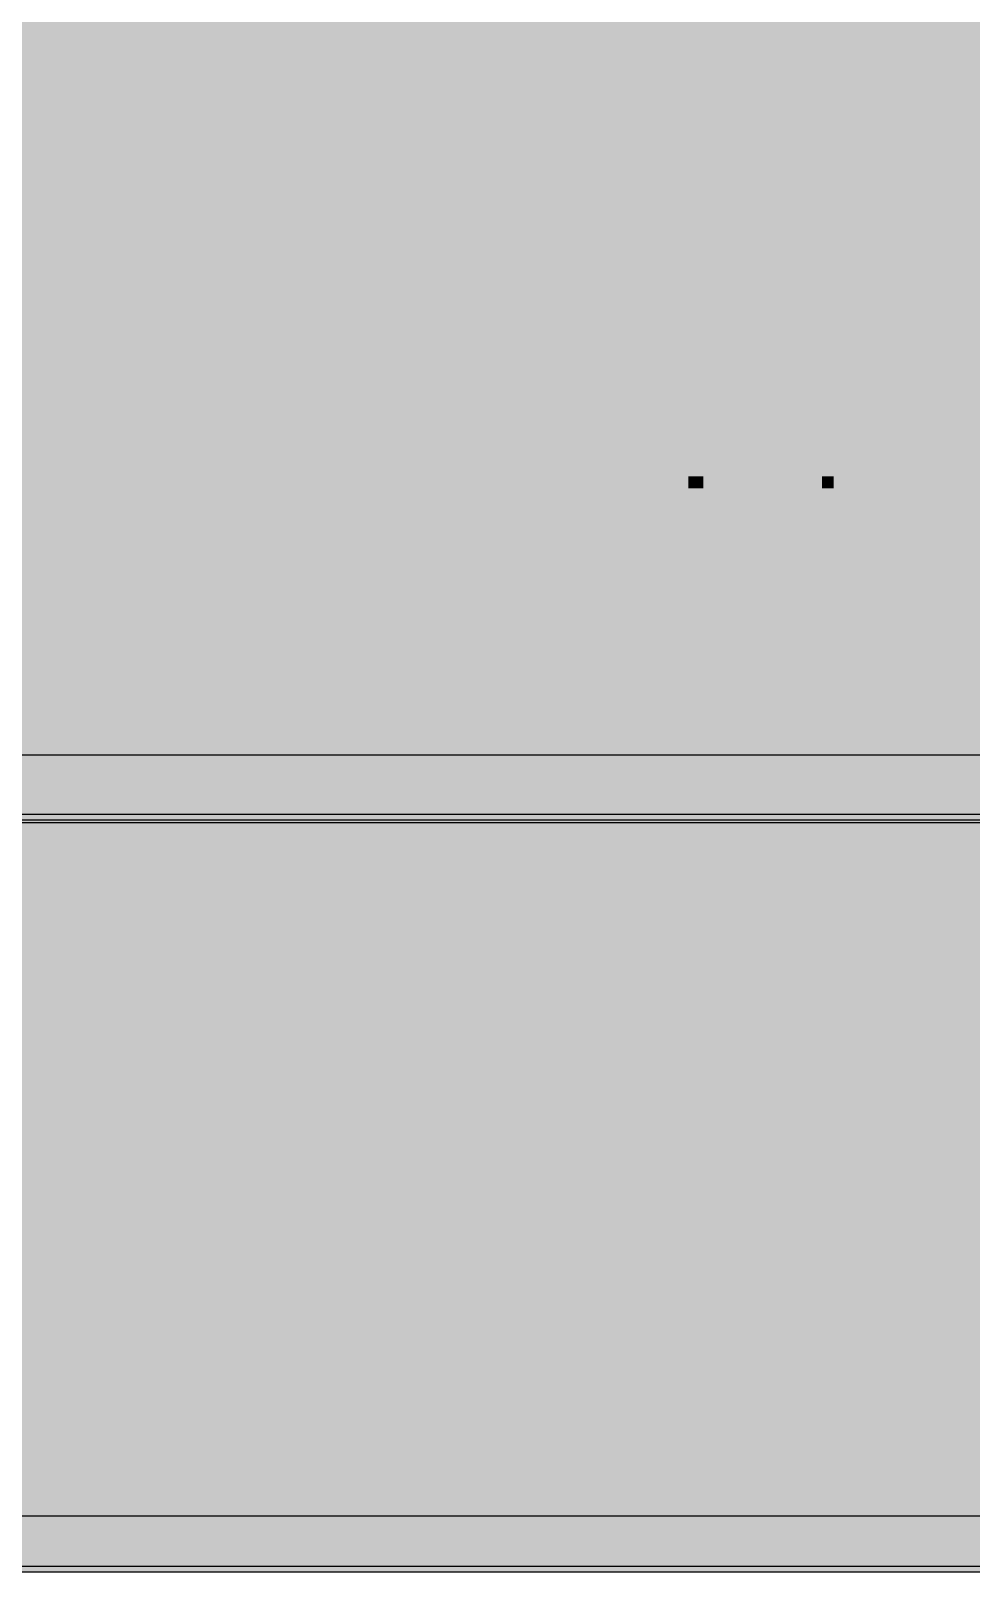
# Model space of a CAD drawing. Header units: millimetres. Extents: x 0 to 966, y -664 to 90.
# Drawn here: x 577.16 to 605.15, y -520 to -474.12 of the extents above; entities that cross this region are included whole.
import ezdxf

# ---------------------------------------------------------------- set-up
doc = ezdxf.new("R2010")
doc.units = ezdxf.units.MM
for name, color, linetype in [('HDL_BODY', 7, 'Continuous'), ('HDL_DETAIL', 7, 'Continuous'), ('HDL_PRINT', 7, 'Continuous')]:
    doc.layers.add(name, color=color, linetype=linetype)

# ---------------------------------------------------------------- blocks, each defined once
blk = doc.blocks.new('M_DA6.10.1_FRONT')
at = {"layer": 'HDL_BODY', "true_color": 0x202126}
blk.add_hatch(color=250, dxfattribs=at).paths.add_polyline_path([(0, 0), (144, 0), (144, 90), (0, 90)])
at = {"layer": 'HDL_BODY', "true_color": 0x2a2a30}
blk.add_hatch(color=250, dxfattribs=at).paths.add_polyline_path([(0.4, 20.52), (143.6, 20.52), (143.6, 68.31), (0.4, 68.31)])
at = {"layer": 'HDL_BODY', "true_color": 0x23242a}
blk.add_hatch(color=250, dxfattribs=at).paths.add_polyline_path([(0.4, 0.5), (143.6, 0.5), (143.6, 19.8), (0.4, 19.8)])
at = {"layer": 'HDL_PRINT', "true_color": 0xdee1e9}
for points in [[(88.005, 32.264), (88.005, 34.29), (88.535, 34.29), (88.975, 32.88), (89.327, 34.29), (89.946, 34.29), (89.946, 32.264), (89.505, 32.264), (89.505, 33.85), (89.151, 32.264), (88.711, 32.264), (88.359, 33.85), (88.359, 32.264), (88.005, 32.264)], [(90.121, 32.264), (90.651, 34.29), (90.916, 34.29), (90.386, 32.264), (90.121, 32.264)], [(98.41, 32.264), (98.058, 32.264), (98.058, 33.76), (98, 33.705), (97.941, 33.655), (97.882, 33.61), (97.823, 33.57), (97.764, 33.533), (97.705, 33.5), (97.646, 33.468), (97.587, 33.438), (97.529, 33.409), (97.529, 33.76), (97.566, 33.79), (97.609, 33.813), (97.656, 33.832), (97.706, 33.85), (97.755, 33.867), (97.802, 33.886), (97.846, 33.909), (97.883, 33.939), (97.915, 33.975), (97.948, 34.018), (97.981, 34.064), (98.014, 34.113), (98.047, 34.162), (98.08, 34.209), (98.112, 34.253), (98.145, 34.29), (98.41, 34.29), (98.41, 32.264)], [(102.38, 32.264), (101.936, 32.264), (101.936, 33.76), (101.904, 33.705), (101.867, 33.655), (101.823, 33.61), (101.776, 33.57), (101.725, 33.533), (101.67, 33.5), (101.614, 33.468), (101.555, 33.438), (101.496, 33.409), (101.496, 33.76), (101.534, 33.794), (101.572, 33.819), (101.61, 33.84), (101.648, 33.859), (101.686, 33.88), (101.724, 33.905), (101.761, 33.939), (101.823, 33.975), (101.876, 34.018), (101.922, 34.064), (101.959, 34.113), (101.988, 34.162), (102.009, 34.209), (102.021, 34.253), (102.026, 34.29), (102.38, 34.29), (102.38, 32.264)], [(96.734, 32.616), (97.175, 32.616), (97.175, 32.264), (96.734, 32.264), (96.734, 32.616)], [(100.704, 32.616), (101.057, 32.616), (101.057, 32.264), (100.704, 32.264), (100.704, 32.616)], [(89.151, 31.029), (89.327, 31.029), (89.327, 30.059), (89.327, 29.994), (89.327, 29.929), (89.327, 29.866), (89.327, 29.806), (89.327, 29.75), (89.327, 29.7), (89.327, 29.656), (89.327, 29.619), (89.289, 29.581), (89.252, 29.543), (89.214, 29.505), (89.177, 29.467), (89.139, 29.429), (89.102, 29.391), (89.065, 29.354), (89.027, 29.325), (88.983, 29.303), (88.932, 29.287), (88.876, 29.276), (88.816, 29.27), (88.753, 29.266), (88.688, 29.265), (88.621, 29.265), (88.579, 29.265), (88.529, 29.267), (88.475, 29.272), (88.419, 29.282), (88.364, 29.298), (88.313, 29.321), (88.27, 29.354), (88.232, 29.391), (88.194, 29.429), (88.156, 29.467), (88.119, 29.505), (88.081, 29.543), (88.043, 29.581), (88.005, 29.619), (88.001, 29.656), (87.991, 29.7), (87.977, 29.75), (87.961, 29.806), (87.944, 29.866), (87.93, 29.929), (87.92, 29.994), (87.916, 30.059), (87.916, 31.029), (88.181, 31.029), (88.181, 30.059), (88.181, 29.989), (88.183, 29.928), (88.188, 29.874), (88.197, 29.827), (88.213, 29.784), (88.237, 29.744), (88.27, 29.705), (88.27, 29.669), (88.273, 29.641), (88.281, 29.619), (88.297, 29.596), (88.322, 29.568), (88.359, 29.53), (88.403, 29.53), (88.446, 29.53), (88.49, 29.53), (88.534, 29.53), (88.578, 29.53), (88.621, 29.53), (88.688, 29.53), (88.752, 29.531), (88.812, 29.535), (88.865, 29.541), (88.91, 29.552), (88.945, 29.567), (88.967, 29.59), (88.975, 29.619), (89.005, 29.648), (89.034, 29.679), (89.061, 29.713), (89.085, 29.751), (89.107, 29.795), (89.125, 29.847), (89.139, 29.907), (89.148, 29.977), (89.151, 30.059), (89.151, 31.029)], [(93.121, 29.53), (93.121, 29.265), (91.972, 29.265), (91.972, 29.318), (91.972, 29.365), (91.972, 29.405), (91.972, 29.431), (91.972, 29.441), (92.006, 29.479), (92.031, 29.517), (92.052, 29.555), (92.071, 29.593), (92.092, 29.631), (92.118, 29.668), (92.151, 29.705), (92.188, 29.744), (92.225, 29.782), (92.263, 29.82), (92.301, 29.858), (92.338, 29.896), (92.376, 29.933), (92.413, 29.97), (92.472, 30.026), (92.53, 30.075), (92.587, 30.12), (92.642, 30.161), (92.693, 30.198), (92.741, 30.232), (92.785, 30.264), (92.823, 30.294), (92.856, 30.324), (92.861, 30.361), (92.873, 30.399), (92.89, 30.436), (92.909, 30.474), (92.925, 30.513), (92.938, 30.551), (92.943, 30.589), (92.938, 30.626), (92.925, 30.664), (92.909, 30.701), (92.89, 30.739), (92.873, 30.777), (92.861, 30.815), (92.856, 30.854), (92.818, 30.859), (92.78, 30.871), (92.742, 30.888), (92.704, 30.906), (92.666, 30.923), (92.629, 30.935), (92.591, 30.94), (92.553, 30.935), (92.515, 30.921), (92.477, 30.899), (92.439, 30.871), (92.401, 30.838), (92.364, 30.802), (92.326, 30.764), (92.289, 30.757), (92.264, 30.738), (92.248, 30.709), (92.241, 30.673), (92.238, 30.632), (92.237, 30.589), (91.972, 30.589), (92.002, 30.651), (92.025, 30.706), (92.045, 30.754), (92.062, 30.798), (92.079, 30.837), (92.098, 30.873), (92.121, 30.907), (92.151, 30.94), (92.213, 30.973), (92.269, 31.005), (92.32, 31.035), (92.37, 31.061), (92.42, 31.084), (92.472, 31.101), (92.528, 31.112), (92.591, 31.116), (92.654, 31.112), (92.71, 31.101), (92.762, 31.084), (92.812, 31.061), (92.862, 31.035), (92.914, 31.005), (92.97, 30.973), (93.032, 30.94), (93.065, 30.903), (93.089, 30.863), (93.104, 30.821), (93.114, 30.774), (93.119, 30.72), (93.121, 30.659), (93.121, 30.589), (93.121, 30.536), (93.121, 30.488), (93.121, 30.448), (93.121, 30.42), (93.121, 30.41), (93.088, 30.373), (93.062, 30.336), (93.041, 30.298), (93.022, 30.26), (93.001, 30.222), (92.976, 30.184), (92.943, 30.146), (92.91, 30.113), (92.876, 30.08), (92.84, 30.048), (92.8, 30.015), (92.757, 29.982), (92.708, 29.949), (92.653, 29.916), (92.591, 29.884), (92.558, 29.825), (92.524, 29.779), (92.491, 29.744), (92.458, 29.717), (92.425, 29.694), (92.392, 29.672), (92.359, 29.648), (92.326, 29.619), (92.326, 29.61), (92.321, 29.588), (92.307, 29.561), (92.281, 29.539), (92.237, 29.53), (93.121, 29.53)], [(93.383, 29.795), (93.562, 29.795), (93.594, 29.757), (93.619, 29.719), (93.639, 29.681), (93.658, 29.643), (93.678, 29.606), (93.704, 29.568), (93.737, 29.53), (93.775, 29.492), (93.803, 29.467), (93.826, 29.452), (93.849, 29.444), (93.876, 29.441), (93.913, 29.441), (93.983, 29.446), (94.042, 29.458), (94.091, 29.476), (94.129, 29.495), (94.156, 29.512), (94.172, 29.525), (94.178, 29.53), (94.211, 29.567), (94.243, 29.61), (94.272, 29.658), (94.299, 29.707), (94.321, 29.756), (94.338, 29.803), (94.349, 29.847), (94.353, 29.884), (94.348, 29.926), (94.334, 29.974), (94.312, 30.023), (94.284, 30.07), (94.251, 30.109), (94.215, 30.136), (94.178, 30.146), (94.172, 30.184), (94.156, 30.22), (94.129, 30.253), (94.091, 30.282), (94.042, 30.304), (93.983, 30.319), (93.913, 30.324), (93.906, 30.318), (93.887, 30.301), (93.858, 30.28), (93.822, 30.258), (93.781, 30.242), (93.737, 30.235), (93.648, 30.146), (93.383, 30.146), (93.562, 31.029), (94.443, 31.029), (94.443, 30.854), (93.737, 30.854), (93.648, 30.324), (93.685, 30.356), (93.728, 30.388), (93.776, 30.418), (93.825, 30.444), (93.874, 30.467), (93.922, 30.484), (93.965, 30.496), (94.002, 30.5), (94.064, 30.496), (94.119, 30.484), (94.168, 30.467), (94.211, 30.444), (94.25, 30.418), (94.287, 30.388), (94.321, 30.356), (94.353, 30.324), (94.406, 30.291), (94.448, 30.253), (94.479, 30.209), (94.501, 30.162), (94.516, 30.11), (94.525, 30.056), (94.53, 30), (94.532, 29.942), (94.532, 29.884), (94.532, 29.813), (94.53, 29.751), (94.525, 29.698), (94.515, 29.65), (94.499, 29.608), (94.476, 29.568), (94.443, 29.53), (94.387, 29.475), (94.335, 29.426), (94.286, 29.383), (94.237, 29.347), (94.185, 29.318), (94.129, 29.295), (94.066, 29.278), (93.995, 29.268), (93.913, 29.265), (93.876, 29.269), (93.834, 29.28), (93.786, 29.298), (93.737, 29.32), (93.688, 29.347), (93.641, 29.377), (93.598, 29.408), (93.562, 29.441), (93.528, 29.474), (93.496, 29.509), (93.466, 29.546), (93.439, 29.585), (93.416, 29.629), (93.398, 29.678), (93.387, 29.733), (93.383, 29.795)], [(96.734, 29.265), (96.029, 31.029), (96.294, 31.029), (96.734, 29.795), (96.767, 29.757), (96.791, 29.719), (96.807, 29.681), (96.816, 29.643), (96.821, 29.606), (96.823, 29.568), (96.823, 29.53), (96.828, 29.568), (96.841, 29.606), (96.859, 29.643), (96.878, 29.681), (96.895, 29.719), (96.908, 29.757), (96.913, 29.795), (97.439, 31.029), (97.618, 31.029), (96.913, 29.265), (96.734, 29.265)], [(97.794, 29.97), (97.794, 30.235), (97.827, 30.268), (97.861, 30.3), (97.898, 30.33), (97.937, 30.356), (97.98, 30.378), (98.028, 30.396), (98.083, 30.407), (98.145, 30.41), (98.234, 30.324), (98.272, 30.324), (98.31, 30.322), (98.348, 30.317), (98.385, 30.308), (98.423, 30.292), (98.461, 30.268), (98.499, 30.235), (98.588, 30.235), (98.675, 30.235), (98.719, 30.235), (98.75, 30.235), (98.777, 30.235), (98.807, 30.235), (98.85, 30.235), (98.888, 30.273), (98.916, 30.301), (98.939, 30.324), (98.963, 30.346), (98.991, 30.374), (99.029, 30.41), (99.029, 30.146), (98.991, 30.109), (98.963, 30.082), (98.939, 30.059), (98.916, 30.036), (98.888, 30.008), (98.85, 29.97), (98.807, 29.97), (98.777, 29.97), (98.75, 29.97), (98.719, 29.97), (98.675, 29.97), (98.632, 29.97), (98.601, 29.97), (98.574, 29.97), (98.543, 29.97), (98.499, 29.97), (98.492, 29.977), (98.473, 29.993), (98.444, 30.015), (98.407, 30.036), (98.366, 30.053), (98.323, 30.059), (98.285, 30.091), (98.247, 30.114), (98.209, 30.13), (98.171, 30.139), (98.133, 30.144), (98.096, 30.145), (98.058, 30.146), (97.969, 30.146), (97.932, 30.109), (97.905, 30.082), (97.883, 30.059), (97.86, 30.036), (97.832, 30.008), (97.794, 29.97)], [(89.681, 29.265), (89.681, 30.235), (89.77, 30.235), (89.77, 30.059), (89.803, 30.092), (89.837, 30.123), (89.873, 30.153), (89.912, 30.18), (89.956, 30.202), (90.004, 30.22), (90.059, 30.231), (90.121, 30.235), (90.21, 30.235), (90.247, 30.197), (90.275, 30.172), (90.297, 30.157), (90.32, 30.149), (90.348, 30.146), (90.386, 30.146), (90.386, 30.059), (90.386, 30.015), (90.386, 29.984), (90.386, 29.957), (90.386, 29.927), (90.386, 29.884), (90.386, 29.265), (90.21, 29.265), (90.21, 29.884), (90.21, 29.97), (90.21, 30.059), (90.172, 30.066), (90.144, 30.082), (90.121, 30.103), (90.098, 30.123), (90.07, 30.139), (90.032, 30.146), (90.025, 30.139), (90.006, 30.123), (89.978, 30.103), (89.942, 30.082), (89.9, 30.066), (89.856, 30.059), (89.856, 30.015), (89.856, 29.971), (89.856, 29.927), (89.856, 29.883), (89.856, 29.839), (89.856, 29.795), (89.856, 29.265), (89.681, 29.265)], [(88.005, 28.12), (88.27, 28.12), (88.27, 26.357), (88.005, 26.357), (88.005, 28.12)], [(91.707, 26.357), (91.532, 26.357), (91.532, 27.767), (91.495, 27.73), (91.457, 27.694), (91.419, 27.661), (91.382, 27.632), (91.343, 27.61), (91.305, 27.596), (91.267, 27.591), (91.23, 27.554), (91.203, 27.529), (91.18, 27.514), (91.157, 27.506), (91.129, 27.503), (91.091, 27.503), (91.091, 27.679), (91.13, 27.712), (91.167, 27.737), (91.205, 27.758), (91.243, 27.777), (91.28, 27.797), (91.318, 27.822), (91.356, 27.855), (91.394, 27.893), (91.432, 27.931), (91.47, 27.969), (91.508, 28.006), (91.545, 28.044), (91.583, 28.082), (91.621, 28.12), (91.707, 28.12), (91.707, 26.357)], [(88.535, 26.357), (88.535, 27.238), (88.711, 27.238), (88.711, 27.15), (88.749, 27.183), (88.786, 27.206), (88.824, 27.222), (88.862, 27.231), (88.899, 27.236), (88.937, 27.238), (88.975, 27.238), (89.02, 27.238), (89.051, 27.238), (89.078, 27.238), (89.108, 27.238), (89.151, 27.238), (89.16, 27.237), (89.182, 27.233), (89.209, 27.219), (89.231, 27.193), (89.24, 27.15), (89.327, 27.062), (89.327, 27.052), (89.327, 27.025), (89.327, 26.986), (89.327, 26.938), (89.327, 26.886), (89.327, 26.357), (89.151, 26.357), (89.151, 26.886), (89.151, 26.929), (89.151, 26.96), (89.151, 26.987), (89.151, 27.018), (89.151, 27.062), (89.142, 27.062), (89.121, 27.067), (89.095, 27.081), (89.074, 27.107), (89.065, 27.15), (88.975, 27.15), (88.931, 27.15), (88.89, 27.147), (88.854, 27.139), (88.825, 27.124), (88.807, 27.099), (88.8, 27.062), (88.762, 27.055), (88.737, 27.036), (88.722, 27.007), (88.714, 26.97), (88.711, 26.929), (88.711, 26.886), (88.711, 26.357), (88.535, 26.357)]]:
    blk.add_hatch(color=254, dxfattribs=at).paths.add_polyline_path(points)
h = blk.add_hatch(color=254, dxfattribs=at)
h.paths.add_polyline_path([(91.091, 34.29), (91.886, 34.29), (91.928, 34.29), (91.978, 34.29), (92.033, 34.29), (92.09, 34.29), (92.145, 34.29), (92.195, 34.29), (92.237, 34.29), (92.275, 34.252), (92.313, 34.214), (92.351, 34.176), (92.388, 34.139), (92.426, 34.101), (92.464, 34.063), (92.502, 34.025), (92.54, 33.988), (92.578, 33.95), (92.616, 33.913), (92.653, 33.875), (92.691, 33.837), (92.729, 33.799), (92.767, 33.76), (92.767, 33.702), (92.767, 33.643), (92.767, 33.585), (92.767, 33.526), (92.767, 33.468), (92.767, 33.409), (92.767, 33.351), (92.767, 33.292), (92.767, 33.234), (92.767, 33.171), (92.767, 33.114), (92.767, 33.062), (92.767, 33.012), (92.767, 32.962), (92.767, 32.91), (92.767, 32.853), (92.767, 32.79), (92.734, 32.754), (92.7, 32.711), (92.667, 32.664), (92.635, 32.615), (92.602, 32.566), (92.569, 32.519), (92.535, 32.476), (92.502, 32.439), (92.464, 32.434), (92.426, 32.422), (92.388, 32.404), (92.351, 32.385), (92.313, 32.368), (92.275, 32.355), (92.237, 32.35), (92.2, 32.318), (92.161, 32.295), (92.118, 32.28), (92.071, 32.271), (92.017, 32.266), (91.956, 32.264), (91.886, 32.264), (91.091, 32.264), (91.091, 34.29)])
h.paths.add_polyline_path([(91.532, 33.939), (91.532, 32.615), (91.797, 32.615), (91.841, 32.615), (91.885, 32.615), (91.929, 32.615), (91.973, 32.615), (92.017, 32.615), (92.062, 32.615), (92.1, 32.622), (92.128, 32.638), (92.151, 32.66), (92.173, 32.681), (92.2, 32.698), (92.237, 32.704), (92.244, 32.741), (92.26, 32.768), (92.282, 32.791), (92.303, 32.814), (92.32, 32.842), (92.326, 32.88), (92.331, 32.923), (92.344, 32.973), (92.36, 33.028), (92.379, 33.085), (92.396, 33.14), (92.408, 33.191), (92.413, 33.234), (92.409, 33.299), (92.399, 33.364), (92.385, 33.427), (92.37, 33.486), (92.354, 33.542), (92.34, 33.592), (92.33, 33.637), (92.326, 33.674), (92.32, 33.711), (92.303, 33.738), (92.282, 33.761), (92.26, 33.784), (92.244, 33.812), (92.237, 33.85), (92.194, 33.856), (92.153, 33.873), (92.117, 33.894), (92.088, 33.916), (92.069, 33.932), (92.062, 33.939), (92.023, 33.939), (91.984, 33.939), (91.941, 33.939), (91.894, 33.939), (91.84, 33.939), (91.779, 33.939), (91.707, 33.939), (91.532, 33.939)])
h = blk.add_hatch(color=254, dxfattribs=at)
h.paths.add_polyline_path([(94.972, 32.264), (94.532, 32.264), (94.353, 32.704), (93.562, 32.704), (93.383, 32.264), (92.943, 32.264), (93.737, 34.29), (94.178, 34.29), (94.972, 32.264)])
h.paths.add_polyline_path([(94.178, 33.055), (93.913, 33.85), (93.648, 33.055), (94.178, 33.055)])
h = blk.add_hatch(color=254, dxfattribs=at)
h.paths.add_polyline_path([(96.383, 33.76), (96.029, 33.76), (96.028, 33.798), (96.026, 33.826), (96.018, 33.85), (96.003, 33.873), (95.979, 33.901), (95.942, 33.939), (95.853, 33.939), (95.815, 33.939), (95.777, 33.937), (95.74, 33.932), (95.702, 33.922), (95.664, 33.906), (95.626, 33.883), (95.588, 33.85), (95.585, 33.816), (95.575, 33.78), (95.561, 33.741), (95.545, 33.695), (95.529, 33.641), (95.515, 33.577), (95.506, 33.501), (95.502, 33.409), (95.535, 33.442), (95.569, 33.473), (95.605, 33.503), (95.644, 33.529), (95.688, 33.552), (95.736, 33.569), (95.791, 33.581), (95.853, 33.585), (95.915, 33.581), (95.971, 33.569), (96.023, 33.552), (96.073, 33.529), (96.123, 33.503), (96.175, 33.473), (96.232, 33.442), (96.294, 33.409), (96.323, 33.354), (96.352, 33.302), (96.379, 33.253), (96.404, 33.203), (96.425, 33.152), (96.444, 33.096), (96.457, 33.033), (96.466, 32.962), (96.469, 32.88), (96.465, 32.814), (96.454, 32.749), (96.437, 32.686), (96.415, 32.626), (96.388, 32.57), (96.359, 32.52), (96.327, 32.476), (96.294, 32.439), (96.235, 32.387), (96.177, 32.346), (96.118, 32.316), (96.059, 32.294), (96, 32.279), (95.942, 32.27), (95.883, 32.266), (95.823, 32.264), (95.764, 32.264), (95.698, 32.268), (95.634, 32.279), (95.571, 32.296), (95.511, 32.318), (95.456, 32.345), (95.405, 32.374), (95.361, 32.406), (95.323, 32.439), (95.278, 32.489), (95.236, 32.544), (95.199, 32.603), (95.166, 32.666), (95.138, 32.734), (95.114, 32.806), (95.094, 32.883), (95.078, 32.964), (95.067, 33.049), (95.061, 33.139), (95.059, 33.234), (95.061, 33.327), (95.067, 33.417), (95.078, 33.502), (95.094, 33.582), (95.114, 33.659), (95.138, 33.731), (95.166, 33.798), (95.199, 33.862), (95.236, 33.921), (95.278, 33.975), (95.323, 34.025), (95.353, 34.075), (95.387, 34.12), (95.427, 34.16), (95.472, 34.194), (95.522, 34.223), (95.578, 34.247), (95.639, 34.266), (95.705, 34.279), (95.776, 34.287), (95.853, 34.29), (95.923, 34.29), (95.985, 34.288), (96.038, 34.283), (96.086, 34.273), (96.129, 34.257), (96.169, 34.234), (96.207, 34.201), (96.24, 34.164), (96.271, 34.121), (96.301, 34.07), (96.328, 34.015), (96.35, 33.955), (96.368, 33.892), (96.379, 33.827), (96.383, 33.76)])
h.paths.add_polyline_path([(95.502, 32.969), (95.507, 32.898), (95.519, 32.836), (95.536, 32.783), (95.554, 32.736), (95.571, 32.693), (95.584, 32.653), (95.588, 32.615), (95.626, 32.61), (95.664, 32.597), (95.702, 32.58), (95.74, 32.561), (95.777, 32.543), (95.815, 32.531), (95.853, 32.526), (95.86, 32.532), (95.88, 32.549), (95.909, 32.57), (95.945, 32.592), (95.986, 32.608), (96.029, 32.615), (96.029, 32.659), (96.029, 32.703), (96.029, 32.747), (96.029, 32.791), (96.029, 32.835), (96.029, 32.88), (96.029, 32.95), (96.029, 33.011), (96.029, 33.065), (96.029, 33.112), (96.029, 33.155), (96.029, 33.195), (96.029, 33.234), (95.992, 33.239), (95.954, 33.251), (95.916, 33.268), (95.878, 33.286), (95.84, 33.303), (95.802, 33.315), (95.764, 33.32), (95.727, 33.314), (95.7, 33.298), (95.677, 33.277), (95.654, 33.256), (95.626, 33.24), (95.588, 33.234), (95.584, 33.195), (95.571, 33.157), (95.554, 33.119), (95.536, 33.081), (95.519, 33.044), (95.507, 33.006), (95.502, 32.969)])
h = blk.add_hatch(color=254, dxfattribs=at)
h.paths.add_polyline_path([(99.645, 34.29), (99.727, 34.287), (99.798, 34.278), (99.861, 34.264), (99.917, 34.245), (99.969, 34.223), (100.018, 34.198), (100.067, 34.171), (100.119, 34.143), (100.175, 34.114), (100.199, 34.064), (100.222, 34.009), (100.245, 33.949), (100.267, 33.883), (100.287, 33.812), (100.304, 33.733), (100.32, 33.649), (100.333, 33.557), (100.342, 33.457), (100.348, 33.35), (100.35, 33.234), (100.348, 33.139), (100.342, 33.049), (100.331, 32.964), (100.316, 32.883), (100.296, 32.806), (100.272, 32.734), (100.244, 32.666), (100.211, 32.603), (100.174, 32.544), (100.132, 32.489), (100.085, 32.439), (100.056, 32.387), (100.025, 32.346), (99.992, 32.316), (99.953, 32.294), (99.909, 32.279), (99.857, 32.27), (99.797, 32.266), (99.727, 32.264), (99.645, 32.264), (99.579, 32.268), (99.514, 32.279), (99.452, 32.296), (99.392, 32.318), (99.337, 32.345), (99.286, 32.374), (99.242, 32.406), (99.204, 32.439), (99.18, 32.489), (99.156, 32.544), (99.134, 32.603), (99.112, 32.666), (99.092, 32.734), (99.074, 32.806), (99.059, 32.883), (99.046, 32.964), (99.037, 33.049), (99.031, 33.139), (99.029, 33.234), (99.031, 33.35), (99.037, 33.457), (99.046, 33.557), (99.059, 33.649), (99.074, 33.733), (99.092, 33.812), (99.112, 33.883), (99.134, 33.949), (99.156, 34.009), (99.18, 34.064), (99.204, 34.114), (99.242, 34.147), (99.286, 34.178), (99.337, 34.208), (99.392, 34.234), (99.452, 34.257), (99.514, 34.275), (99.579, 34.286), (99.645, 34.29)])
h.paths.add_polyline_path([(99.645, 33.939), (99.555, 33.939), (99.519, 33.932), (99.495, 33.912), (99.48, 33.883), (99.472, 33.846), (99.47, 33.805), (99.469, 33.76), (99.466, 33.728), (99.458, 33.689), (99.446, 33.644), (99.432, 33.591), (99.417, 33.533), (99.403, 33.467), (99.391, 33.396), (99.383, 33.318), (99.38, 33.234), (99.384, 33.167), (99.394, 33.102), (99.408, 33.039), (99.425, 32.979), (99.441, 32.923), (99.455, 32.872), (99.465, 32.828), (99.469, 32.79), (99.47, 32.747), (99.472, 32.707), (99.48, 32.67), (99.495, 32.641), (99.519, 32.622), (99.555, 32.615), (99.565, 32.571), (99.587, 32.545), (99.613, 32.531), (99.635, 32.526), (99.645, 32.526), (99.683, 32.526), (99.711, 32.529), (99.734, 32.537), (99.756, 32.552), (99.784, 32.577), (99.82, 32.615), (99.821, 32.622), (99.824, 32.641), (99.832, 32.67), (99.847, 32.707), (99.872, 32.747), (99.91, 32.79), (99.91, 32.828), (99.91, 32.872), (99.91, 32.923), (99.91, 32.979), (99.91, 33.039), (99.91, 33.102), (99.91, 33.167), (99.91, 33.234), (99.91, 33.318), (99.91, 33.396), (99.91, 33.467), (99.91, 33.533), (99.91, 33.591), (99.91, 33.644), (99.91, 33.689), (99.91, 33.728), (99.91, 33.76), (99.872, 33.805), (99.847, 33.846), (99.832, 33.883), (99.824, 33.912), (99.821, 33.932), (99.82, 33.939), (99.778, 33.939), (99.747, 33.939), (99.72, 33.939), (99.689, 33.939), (99.645, 33.939)])
h = blk.add_hatch(color=254, dxfattribs=at)
h.paths.add_polyline_path([(94.707, 30.146), (94.71, 30.231), (94.718, 30.309), (94.73, 30.381), (94.743, 30.447), (94.758, 30.506), (94.771, 30.558), (94.783, 30.604), (94.791, 30.643), (94.794, 30.675), (94.827, 30.746), (94.853, 30.806), (94.873, 30.854), (94.893, 30.892), (94.913, 30.919), (94.939, 30.935), (94.972, 30.94), (95.009, 30.973), (95.051, 31.005), (95.099, 31.035), (95.148, 31.061), (95.197, 31.084), (95.244, 31.101), (95.287, 31.112), (95.323, 31.116), (95.362, 31.111), (95.4, 31.098), (95.438, 31.082), (95.476, 31.063), (95.514, 31.046), (95.551, 31.034), (95.588, 31.029), (95.626, 30.991), (95.654, 30.963), (95.677, 30.94), (95.7, 30.918), (95.727, 30.89), (95.764, 30.854), (95.769, 30.815), (95.782, 30.777), (95.799, 30.739), (95.818, 30.701), (95.835, 30.664), (95.848, 30.626), (95.853, 30.589), (95.857, 30.552), (95.867, 30.507), (95.881, 30.457), (95.898, 30.401), (95.914, 30.341), (95.929, 30.278), (95.939, 30.212), (95.942, 30.146), (95.939, 30.08), (95.929, 30.015), (95.914, 29.953), (95.898, 29.893), (95.881, 29.838), (95.867, 29.787), (95.857, 29.743), (95.853, 29.705), (95.824, 29.643), (95.8, 29.589), (95.781, 29.54), (95.764, 29.496), (95.748, 29.457), (95.729, 29.421), (95.706, 29.387), (95.678, 29.354), (95.635, 29.349), (95.584, 29.337), (95.529, 29.319), (95.472, 29.3), (95.417, 29.283), (95.366, 29.27), (95.323, 29.265), (95.261, 29.269), (95.205, 29.28), (95.153, 29.298), (95.103, 29.32), (95.053, 29.347), (95.001, 29.377), (94.945, 29.408), (94.883, 29.441), (94.856, 29.497), (94.83, 29.557), (94.806, 29.622), (94.783, 29.69), (94.762, 29.762), (94.743, 29.836), (94.728, 29.912), (94.717, 29.989), (94.71, 30.067), (94.707, 30.146)])
h.paths.add_polyline_path([(94.972, 30.146), (94.972, 30.062), (94.973, 29.984), (94.975, 29.912), (94.98, 29.847), (94.987, 29.788), (94.998, 29.736), (95.013, 29.69), (95.033, 29.651), (95.059, 29.619), (95.097, 29.581), (95.135, 29.545), (95.173, 29.511), (95.211, 29.483), (95.249, 29.46), (95.286, 29.446), (95.323, 29.441), (95.362, 29.446), (95.4, 29.46), (95.438, 29.483), (95.476, 29.511), (95.514, 29.545), (95.551, 29.581), (95.588, 29.619), (95.615, 29.651), (95.636, 29.69), (95.651, 29.736), (95.662, 29.788), (95.67, 29.847), (95.674, 29.912), (95.677, 29.984), (95.677, 30.062), (95.678, 30.146), (95.678, 30.247), (95.677, 30.337), (95.675, 30.419), (95.672, 30.491), (95.666, 30.554), (95.658, 30.61), (95.647, 30.658), (95.632, 30.7), (95.613, 30.735), (95.588, 30.764), (95.551, 30.802), (95.514, 30.838), (95.476, 30.871), (95.438, 30.899), (95.4, 30.921), (95.362, 30.935), (95.323, 30.94), (95.286, 30.935), (95.249, 30.921), (95.211, 30.899), (95.173, 30.871), (95.135, 30.838), (95.097, 30.802), (95.059, 30.764), (95.035, 30.735), (95.016, 30.7), (95.002, 30.658), (94.991, 30.61), (94.983, 30.554), (94.978, 30.491), (94.975, 30.419), (94.973, 30.337), (94.972, 30.247), (94.972, 30.146)])
h = blk.add_hatch(color=254, dxfattribs=at)
h.paths.add_polyline_path([(90.74, 30.324), (90.74, 30.589), (91.002, 30.589), (91.002, 30.324), (90.74, 30.324)])
h.paths.add_polyline_path([(90.74, 29.265), (90.74, 29.53), (91.002, 29.53), (91.002, 29.265), (90.74, 29.265)])
h = blk.add_hatch(color=254, dxfattribs=at)
h.paths.add_polyline_path([(92.237, 27.238), (92.241, 27.304), (92.251, 27.369), (92.265, 27.432), (92.282, 27.492), (92.298, 27.547), (92.313, 27.598), (92.323, 27.642), (92.326, 27.679), (92.355, 27.741), (92.378, 27.796), (92.396, 27.845), (92.413, 27.888), (92.43, 27.928), (92.449, 27.964), (92.472, 27.998), (92.502, 28.032), (92.545, 28.064), (92.596, 28.088), (92.651, 28.103), (92.707, 28.113), (92.763, 28.118), (92.813, 28.119), (92.856, 28.12), (92.893, 28.119), (92.931, 28.118), (92.969, 28.113), (93.007, 28.103), (93.045, 28.088), (93.083, 28.064), (93.121, 28.032), (93.153, 28.026), (93.178, 28.012), (93.198, 27.99), (93.217, 27.962), (93.238, 27.929), (93.263, 27.893), (93.297, 27.855), (93.301, 27.85), (93.314, 27.834), (93.331, 27.807), (93.349, 27.769), (93.366, 27.72), (93.378, 27.661), (93.383, 27.591), (93.388, 27.553), (93.401, 27.513), (93.418, 27.471), (93.437, 27.423), (93.455, 27.37), (93.467, 27.309), (93.472, 27.238), (93.469, 27.153), (93.461, 27.075), (93.449, 27.003), (93.435, 26.938), (93.42, 26.879), (93.406, 26.827), (93.394, 26.781), (93.386, 26.742), (93.383, 26.709), (93.351, 26.667), (93.326, 26.618), (93.306, 26.568), (93.287, 26.521), (93.266, 26.482), (93.241, 26.455), (93.207, 26.445), (93.165, 26.412), (93.115, 26.389), (93.06, 26.373), (93.004, 26.364), (92.949, 26.359), (92.898, 26.357), (92.856, 26.357), (92.8, 26.357), (92.749, 26.359), (92.702, 26.363), (92.657, 26.372), (92.612, 26.387), (92.567, 26.409), (92.52, 26.44), (92.469, 26.481), (92.413, 26.533), (92.387, 26.565), (92.361, 26.606), (92.337, 26.658), (92.314, 26.718), (92.293, 26.786), (92.274, 26.863), (92.259, 26.947), (92.247, 27.038), (92.24, 27.135), (92.237, 27.238)])
h.paths.add_polyline_path([(92.502, 27.238), (92.502, 27.138), (92.503, 27.047), (92.505, 26.966), (92.508, 26.894), (92.513, 26.831), (92.521, 26.775), (92.533, 26.727), (92.548, 26.685), (92.567, 26.65), (92.591, 26.621), (92.629, 26.589), (92.666, 26.565), (92.704, 26.55), (92.742, 26.54), (92.78, 26.535), (92.818, 26.533), (92.856, 26.533), (92.893, 26.533), (92.931, 26.535), (92.969, 26.54), (93.007, 26.55), (93.045, 26.565), (93.083, 26.589), (93.121, 26.621), (93.145, 26.65), (93.163, 26.685), (93.178, 26.727), (93.189, 26.775), (93.197, 26.831), (93.202, 26.894), (93.205, 26.966), (93.207, 27.047), (93.207, 27.138), (93.207, 27.238), (93.207, 27.323), (93.206, 27.401), (93.204, 27.473), (93.2, 27.539), (93.193, 27.597), (93.182, 27.65), (93.167, 27.695), (93.147, 27.734), (93.121, 27.767), (93.083, 27.805), (93.045, 27.841), (93.007, 27.873), (92.969, 27.902), (92.931, 27.924), (92.893, 27.938), (92.856, 27.943), (92.818, 27.938), (92.78, 27.926), (92.742, 27.909), (92.704, 27.89), (92.666, 27.873), (92.629, 27.86), (92.591, 27.855), (92.565, 27.796), (92.544, 27.737), (92.529, 27.676), (92.517, 27.612), (92.51, 27.546), (92.505, 27.476), (92.503, 27.402), (92.502, 27.323), (92.502, 27.238)])
h = blk.add_hatch(color=254, dxfattribs=at)
h.paths.add_polyline_path([(93.562, 26.357), (94.267, 28.12), (94.443, 28.12), (95.237, 26.357), (94.972, 26.357), (94.707, 26.886), (94.002, 26.886), (93.826, 26.357), (93.562, 26.357)])
h.paths.add_polyline_path([(94.088, 27.062), (94.618, 27.062), (94.443, 27.591), (94.438, 27.633), (94.425, 27.684), (94.407, 27.739), (94.388, 27.795), (94.371, 27.85), (94.358, 27.901), (94.353, 27.943), (94.348, 27.901), (94.336, 27.85), (94.319, 27.795), (94.301, 27.739), (94.284, 27.684), (94.272, 27.633), (94.267, 27.591), (94.088, 27.062)])
h = blk.add_hatch(color=254, dxfattribs=at)
h.paths.add_polyline_path([(89.681, 27.414), (89.681, 27.591), (89.946, 27.591), (89.946, 27.414), (89.681, 27.414)])
h.paths.add_polyline_path([(89.681, 26.357), (89.681, 26.621), (89.946, 26.621), (89.946, 26.357), (89.681, 26.357)])
at = {"layer": 'HDL_DETAIL', "color": 251, "true_color": 0x52555c}
for points in [[(0, 90), (144, 90), (144, 0), (0, 0), (0, 90)], [(0, 67.697), (144, 67.697), (144, 22.302), (0, 22.302), (0, 67.697)], [(78.127, 0), (78.127, 0)], [(78.127, 0), (78.127, 0)], [(78.127, 0), (78.127, 0)], [(78.127, 0), (78.127, 0)], [(78.127, 0), (78.127, 0)], [(78.127, 0), (78.127, 0)], [(78.127, 0), (78.127, 0)], [(78.127, 0), (78.127, 0)], [(78.127, 0), (78.127, 0)], [(78.127, 0), (78.127, 0)], [(78.127, 0), (78.127, 0)], [(78.127, 0), (78.127, 0)], [(78.127, 0), (78.127, 0)], [(78.127, 0), (78.127, 0)], [(78.127, 0), (78.127, 0)], [(78.127, 0), (78.127, 0)], [(78.127, 0), (78.127, 0)], [(78.127, 0), (78.127, 0)], [(78.127, 0), (78.127, 0)], [(78.127, 0), (78.127, 0)], [(78.127, 0), (78.127, 0)], [(78.127, 0), (78.127, 0)], [(78.127, 0), (78.127, 0)], [(78.127, 0), (78.127, 0)]]:
    blk.add_lwpolyline(points, close=True, dxfattribs=at)
for points in [[(0.353, 24.329), (143.12, 24.329)], [(0.353, 24.329), (143.12, 24.329)], [(0.353, 24.329), (143.12, 24.329)], [(0.353, 24.329), (143.12, 24.329)], [(0.353, 24.329), (143.12, 24.329)], [(0.353, 24.329), (143.12, 24.329)], [(0.353, 24.329), (143.12, 24.329)], [(0.353, 24.329), (143.12, 24.329)], [(0.353, 24.329), (143.12, 24.329)], [(0.353, 24.329), (143.12, 24.329)], [(0.353, 24.329), (143.12, 24.329)], [(0.353, 24.329), (143.12, 24.329)], [(0.353, 24.329), (143.12, 24.329)], [(0.353, 24.329), (143.12, 24.329)], [(0.353, 24.329), (143.12, 24.329)], [(0.353, 24.329), (143.12, 24.329)], [(0.353, 24.329), (143.12, 24.329)], [(0.353, 24.329), (143.12, 24.329)], [(0.353, 24.329), (143.12, 24.329)], [(0.353, 24.329), (143.12, 24.329)], [(0.353, 24.329), (143.12, 24.329)], [(0.265, 22.566), (143.12, 22.566)], [(0.265, 22.566), (143.12, 22.566)], [(0.265, 22.566), (143.12, 22.566)], [(0.265, 22.566), (143.12, 22.566)], [(0.265, 22.566), (143.12, 22.566)], [(0.265, 22.566), (143.12, 22.566)], [(0.265, 22.566), (143.12, 22.566)], [(0.265, 22.566), (143.12, 22.566)], [(0.265, 22.566), (143.12, 22.566)], [(0.265, 22.566), (143.12, 22.566)], [(0.265, 22.566), (143.12, 22.566)], [(0.265, 22.566), (143.12, 22.566)], [(0.265, 22.566), (143.12, 22.566)], [(0.265, 22.566), (143.12, 22.566)], [(0.265, 22.566), (143.12, 22.566)], [(0.265, 22.566), (143.12, 22.566)], [(0.265, 22.566), (143.12, 22.566)], [(0.265, 22.566), (143.12, 22.566)], [(0.265, 22.566), (143.12, 22.566)], [(0.265, 22.566), (143.12, 22.566)], [(0.265, 22.566), (143.12, 22.566)], [(0.089, 22.39), (143.295, 22.39)], [(0.089, 22.39), (143.295, 22.39)], [(0.089, 22.39), (143.295, 22.39)], [(0.089, 22.39), (143.295, 22.39)], [(0.089, 22.39), (143.295, 22.39)], [(0.089, 22.39), (143.295, 22.39)], [(0.089, 22.39), (143.295, 22.39)], [(0.089, 22.39), (143.295, 22.39)], [(0.089, 22.39), (143.295, 22.39)], [(0.089, 22.39), (143.295, 22.39)], [(0.089, 22.39), (143.295, 22.39)], [(0.089, 22.39), (143.295, 22.39)], [(0.089, 22.39), (143.295, 22.39)], [(0.089, 22.39), (143.295, 22.39)], [(0.089, 22.39), (143.295, 22.39)], [(0.089, 22.39), (143.295, 22.39)], [(0.089, 22.39), (143.295, 22.39)], [(0.089, 22.39), (143.295, 22.39)], [(0.089, 22.39), (143.295, 22.39)], [(0.089, 22.39), (143.295, 22.39)], [(0.089, 22.39), (143.295, 22.39)], [(0.089, 1.675), (127.421, 1.675)], [(0.089, 1.675), (127.421, 1.675)], [(0.089, 1.675), (127.421, 1.675)], [(0.089, 1.675), (127.421, 1.675)], [(0.089, 1.675), (127.421, 1.675)], [(0.089, 1.675), (127.421, 1.675)], [(0.089, 1.675), (127.421, 1.675)], [(0.089, 1.675), (127.421, 1.675)], [(0.089, 1.675), (127.421, 1.675)], [(0.089, 1.675), (127.421, 1.675)], [(0.089, 1.675), (127.421, 1.675)], [(0.089, 1.675), (127.421, 1.675)], [(0.089, 1.675), (127.421, 1.675)], [(0.089, 1.675), (127.421, 1.675)], [(0.089, 1.675), (127.421, 1.675)], [(0.089, 1.675), (127.421, 1.675)], [(0.089, 1.675), (127.421, 1.675)], [(0.089, 1.675), (127.421, 1.675)], [(0.089, 1.675), (127.421, 1.675)], [(0.089, 1.675), (127.421, 1.675)], [(0.089, 1.675), (127.421, 1.675)], [(0.089, 0.177), (143.382, 0.177)], [(0.089, 0.177), (143.382, 0.177)], [(0.089, 0.177), (143.382, 0.177)], [(0.089, 0.177), (143.382, 0.177)], [(0.089, 0.177), (143.382, 0.177)], [(0.089, 0.177), (143.382, 0.177)], [(0.089, 0.177), (143.382, 0.177)], [(0.089, 0.177), (143.382, 0.177)], [(0.089, 0.177), (143.382, 0.177)], [(0.089, 0.177), (143.382, 0.177)], [(0.089, 0.177), (143.382, 0.177)], [(0.089, 0.177), (143.382, 0.177)], [(0.089, 0.177), (143.382, 0.177)], [(0.089, 0.177), (143.382, 0.177)], [(0.089, 0.177), (143.382, 0.177)], [(0.089, 0.177), (143.382, 0.177)], [(0.089, 0.177), (143.382, 0.177)], [(0.089, 0.177), (143.382, 0.177)], [(0.089, 0.177), (143.382, 0.177)], [(0.089, 0.177), (143.382, 0.177)], [(0.089, 0.177), (143.382, 0.177)], [(78.127, 0), (78.041, 0), (77.776, 0), (77.336, 0), (76.806, 0), (76.19, 0)], [(143.647, 0), (78.127, 0)], [(143.647, 0), (78.127, 0)], [(143.647, 0), (78.127, 0)], [(143.647, 0), (78.127, 0)], [(143.647, 0), (78.127, 0)], [(143.647, 0), (78.127, 0)], [(143.647, 0), (78.127, 0)], [(143.647, 0), (78.127, 0)], [(143.647, 0), (78.127, 0)], [(143.647, 0), (78.127, 0)], [(143.647, 0), (78.127, 0)], [(143.647, 0), (78.127, 0)], [(143.647, 0), (78.127, 0)], [(143.647, 0), (78.127, 0)], [(143.647, 0), (78.127, 0)], [(143.647, 0), (78.127, 0)], [(143.647, 0), (78.127, 0)], [(143.647, 0), (78.127, 0)], [(143.647, 0), (78.127, 0)], [(143.647, 0), (78.127, 0)], [(143.647, 0), (78.127, 0)]]:
    blk.add_lwpolyline(points, dxfattribs=at)

msp = doc.modelspace()

# ---------------------------------------------------------------- block references
msp.add_blockref('M_DA6.10.1_FRONT', (500, -520))

doc.saveas('drawing.dxf')
